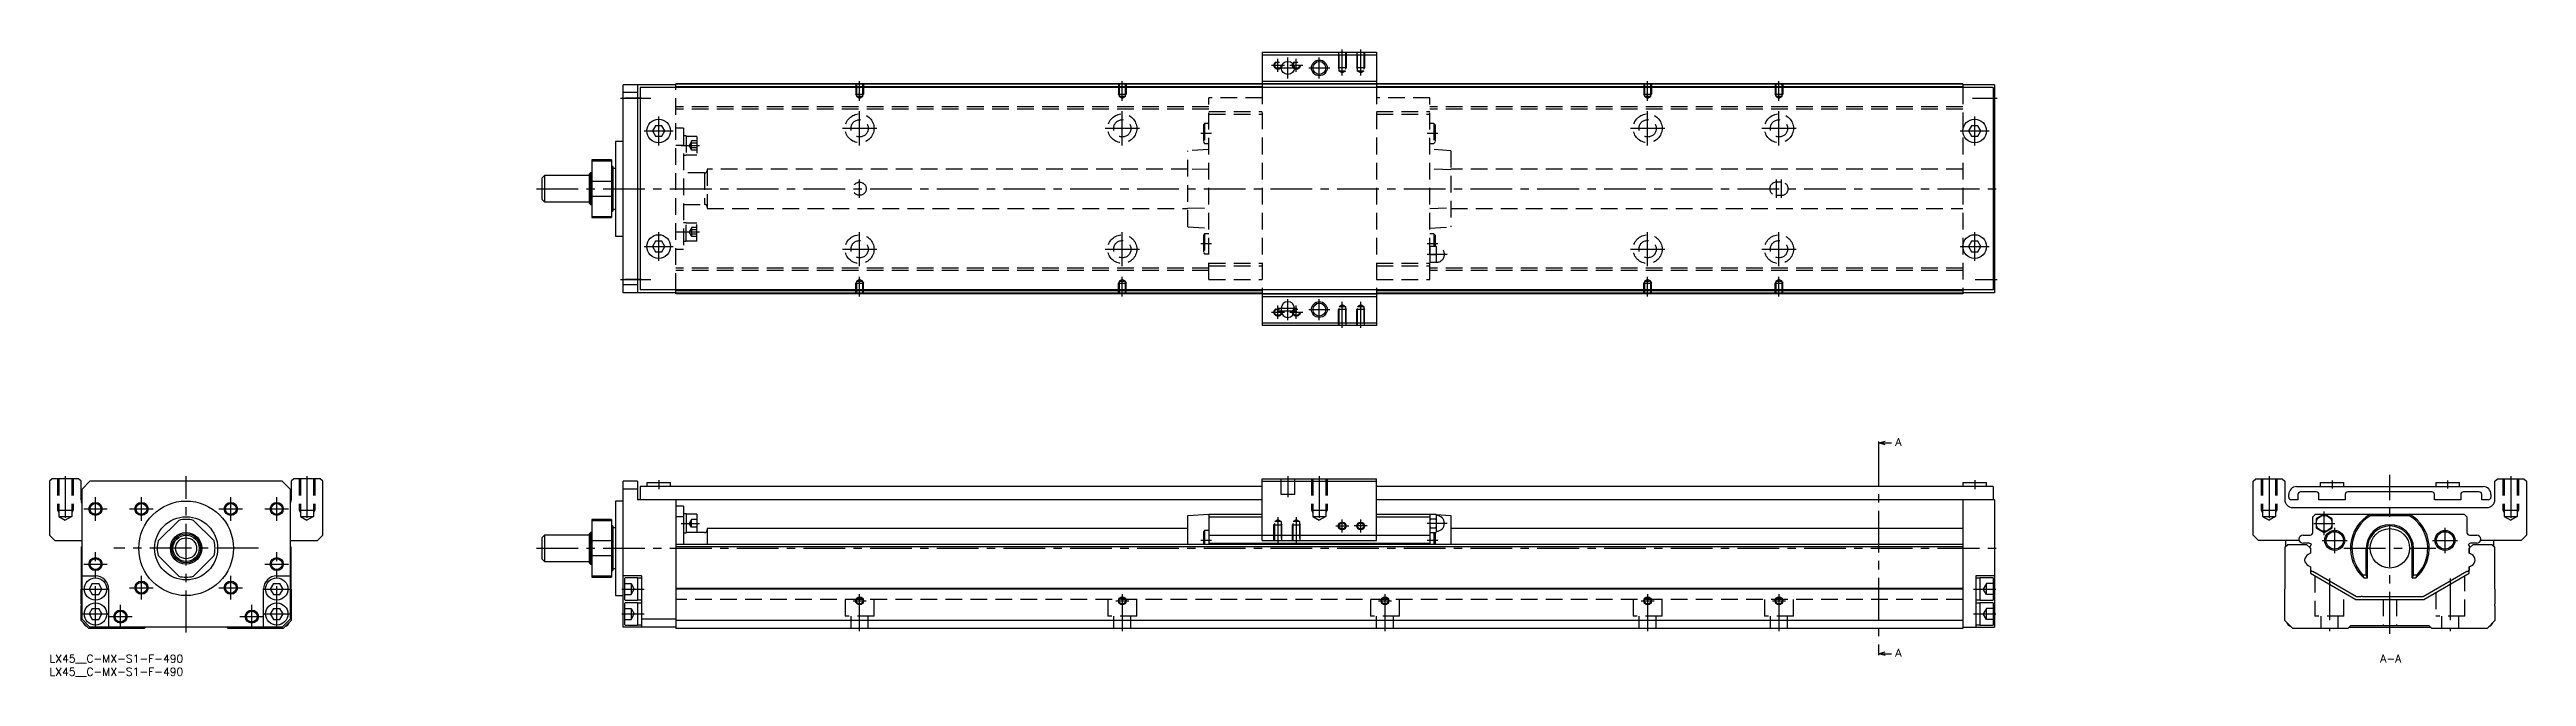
# Model space of a CAD drawing. Extents: x 0 to 943, y -8 to 230.
import ezdxf

# ---------------------------------------------------------------- set-up
doc = ezdxf.new("R2010")
doc.units = 0
doc.header["$LTSCALE"] = 0.5
doc.linetypes.add('CENTER', pattern=[50.8, 31.75, -6.35, 6.35, -6.35])
doc.linetypes.add('DASHED', pattern=[19.05, 12.7, -6.35])
for name, color, linetype in [('MSM_CENTER', 1, 'CENTER'), ('MSM_CONTINUOUS', 7, 'CONTINUOUS'), ('MSM_DASHED', 4, 'DASHED'), ('MSM_NARROW', 5, 'CONTINUOUS'), ('MSM_PART_NUMBER', 7, 'CONTINUOUS')]:
    doc.layers.add(name, color=color, linetype=linetype)
doc.styles.get("Standard").update_dxf_attribs({"font": 'txt.shx', "height": 3, "bigfont": 'bigfont.shx'})

# ---------------------------------------------------------------- blocks, each defined once
blk = doc.blocks.new('*U2')
at = {"layer": 'MSM_PART_NUMBER'}
blk.add_text('LX45__C-MX-S1-F-490', height=3, dxfattribs=at).set_placement((0, -3))
blk = doc.blocks.new('*U3')
at = {"layer": 'MSM_PART_NUMBER'}
blk.add_text('LX45__C-MX-S1-F-490', height=3, dxfattribs=at).set_placement((0, -8))

msp = doc.modelspace()

# ---------------------------------------------------------------- linework, layer by layer
at = {"layer": 'MSM_CENTER'}
for p, q in [((467.65, 221.88), (467.65, 226.88)), ((471.4, 219.38), (471.4, 227.38)), ((474.65, 221.88), (474.65, 226.88)), ((483.4, 219.38), (483.4, 227.38)), ((492.15, 220.47), (492.15, 230.38)), ((499.15, 220.47), (499.15, 230.38)), ((308.4, 210.87), (308.4, 218.38)), ((408.4, 210.87), (408.4, 218.38)), ((465.15, 224.38), (470.15, 224.38)), ((467.4, 223.38), (475.4, 223.38)), ((472.15, 224.38), (477.15, 224.38)), ((479.4, 223.38), (487.4, 223.38)), ((608.4, 210.87), (608.4, 218.38)), ((658.4, 210.87), (658.4, 218.38)), ((217.4, 211.88), (228.9, 211.88)), ((732.07, 211.88), (741.4, 211.88)), ((226.4, 199.38), (237.4, 199.38)), ((231.9, 193.88), (231.9, 204.88)), ((301.9, 200.38), (314.9, 200.38)), ((308.4, 193.88), (308.4, 206.88)), ((401.9, 200.38), (414.9, 200.38)), ((408.4, 193.88), (408.4, 206.88)), ((442.35, 198.38), (438.25, 198.38)), ((528.55, 198.38), (524.45, 198.38)), ((601.9, 200.38), (614.9, 200.38)), ((608.4, 193.88), (608.4, 206.88)), ((651.9, 200.38), (664.9, 200.38)), ((658.4, 193.88), (658.4, 206.88)), ((727.4, 199.38), (738.4, 199.38)), ((732.9, 193.88), (732.9, 204.88)), ((240.4, 193.83), (247.4, 193.83)), ((308.4, 173.88), (308.4, 180.88)), ((657.4, 173.88), (657.4, 180.88)), ((659.4, 173.88), (659.4, 180.88)), ((185.4, 177.38), (742.4, 177.38)), ((231.9, 149.88), (231.9, 160.88)), ((240.4, 160.92), (247.4, 160.92)), ((308.4, 147.88), (308.4, 160.88)), ((408.4, 147.88), (408.4, 160.88)), ((608.4, 147.88), (608.4, 160.88)), ((658.4, 147.88), (658.4, 160.88)), ((732.9, 149.88), (732.9, 160.88)), ((226.4, 155.38), (237.4, 155.38)), ((301.9, 154.38), (314.9, 154.38)), ((401.9, 154.38), (414.9, 154.38)), ((442.35, 156.38), (438.25, 156.38)), ((528.55, 156.38), (524.45, 156.38)), ((532.05, 152.38), (524.45, 152.38)), ((601.9, 154.38), (614.9, 154.38)), ((651.9, 154.38), (664.9, 154.38)), ((727.4, 155.38), (738.4, 155.38)), ((217.4, 142.88), (228.9, 142.88)), ((308.4, 136.38), (308.4, 143.89)), ((408.4, 136.38), (408.4, 143.89)), ((608.4, 136.38), (608.4, 143.89)), ((658.4, 136.38), (658.4, 143.89)), ((733.07, 142.88), (741.4, 142.88)), ((467.65, 127.88), (467.65, 132.88)), ((471.4, 127.38), (471.4, 135.38)), ((474.65, 127.88), (474.65, 132.88)), ((483.4, 127.38), (483.4, 135.38)), ((492.15, 124.38), (492.15, 134.29)), ((499.15, 124.38), (499.15, 134.29)), ((465.15, 130.38), (470.15, 130.38)), ((467.9, 131.88), (474.9, 131.88)), ((467.9, 130.88), (474.9, 130.88)), ((472.15, 130.38), (477.15, 130.38)), ((479.4, 131.38), (487.4, 131.38)), ((696.28, 80.12), (696.28, 0.88)), ((6, 68), (6, 50.2)), ((52, 8.5), (52, 68)), ((98, 68), (98, 50.2)), ((231.9, 66.5), (231.9, 63)), ((471.4, 68), (471.4, 60)), ((483.4, 68), (483.4, 50.18)), ((732.9, 66.5), (732.9, 63)), ((844.96, 68), (844.96, 50.32)), ((868.96, 66.33), (868.96, 63.29)), ((890.96, 8), (890.96, 68.5)), ((912.96, 66.33), (912.96, 63.29)), ((936.96, 68), (936.96, 50.32)), ((17.5, 51), (17.5, 60)), ((35, 51), (35, 60)), ((69, 51), (69, 60)), ((86.5, 51), (86.5, 60)), ((13, 55.5), (22, 55.5)), ((30.5, 55.5), (39.5, 55.5)), ((64.5, 55.5), (73.5, 55.5)), ((82, 55.5), (91, 55.5)), ((240.4, 50), (247.4, 50)), ((467.65, 52.41), (467.65, 42.5)), ((474.65, 52.41), (474.65, 42.5)), ((489.65, 49), (494.65, 49)), ((492.15, 46.5), (492.15, 51.5)), ((501.65, 49), (496.65, 49)), ((499.15, 46.5), (499.15, 51.5)), ((532.05, 50), (524.45, 50)), ((861.96, 50), (869.96, 50)), ((865.96, 45.54), (865.96, 54.46)), ((869.96, 38.7), (869.96, 48.3)), ((911.96, 38.7), (911.96, 48.3)), ((17.5, 10.25), (17.5, 39)), ((79.5, 40.5), (24.5, 40.5)), ((86.5, 10.25), (86.5, 39)), ((185.4, 40.5), (742.4, 40.5)), ((442.35, 43.5), (438.25, 43.5)), ((528.55, 43.5), (524.45, 43.5)), ((865.16, 43.5), (874.76, 43.5)), ((873.46, 40.5), (908.46, 40.5)), ((907.16, 43.5), (916.76, 43.5)), ((13, 34.5), (22, 34.5)), ((35, 21), (35, 30)), ((69, 21), (69, 30)), ((82, 34.5), (91, 34.5)), ((867.96, 28.97), (867.96, 9)), ((913.96, 28.97), (913.96, 9)), ((12.25, 25), (22.75, 25)), ((27, 10), (27, 19)), ((30.5, 25.5), (39.5, 25.5)), ((64.5, 25.5), (73.5, 25.5)), ((77, 10), (77, 19)), ((81.25, 25), (91.75, 25)), ((217.9, 25), (226.4, 25)), ((305.9, 20.5), (310.9, 20.5)), ((308.4, 9), (308.4, 23)), ((405.9, 20.5), (410.9, 20.5)), ((408.4, 23), (408.4, 9)), ((505.9, 20.5), (510.9, 20.5)), ((508.4, 23), (508.4, 9)), ((605.9, 20.5), (610.9, 20.5)), ((608.4, 23), (608.4, 9)), ((655.9, 20.5), (660.9, 20.5)), ((658.4, 23), (658.4, 9)), ((732.4, 25), (740.9, 25)), ((12.25, 15.5), (22.75, 15.5)), ((22.5, 14.5), (31.5, 14.5)), ((72.5, 14.5), (81.5, 14.5)), ((81.25, 15.5), (91.75, 15.5)), ((217.9, 15.5), (226.4, 15.5)), ((732.4, 15.5), (740.9, 15.5))]:
    msp.add_line(p, q, dxfattribs=at)
at = {"layer": 'MSM_CONTINUOUS'}
for p, q in [((461.65, 229.38), (461.65, 215.88)), ((461.65, 229.38), (505.15, 229.38)), ((461.65, 228.38), (505.15, 228.38)), ((505.15, 229.38), (505.15, 215.88)), ((238.4, 216.98), (218.4, 216.98)), ((218.4, 137.78), (218.4, 216.98)), ((223.9, 216.98), (223.9, 137.78)), ((728.4, 217.38), (238.4, 217.38)), ((238.4, 215.88), (238.4, 217.38)), ((461.65, 217.18), (238.4, 217.18)), ((461.65, 218.38), (505.15, 218.38)), ((461.65, 217.38), (505.15, 217.38)), ((728.4, 217.18), (505.15, 217.18)), ((728.4, 217.38), (728.4, 215.88)), ((740.4, 216.98), (728.4, 216.98)), ((740.4, 216.98), (740.4, 137.78)), ((223.9, 213.98), (218.4, 213.98)), ((739.9, 215.88), (224.9, 215.88)), ((224.9, 215.88), (224.9, 138.88)), ((461.65, 216.18), (238.4, 216.18)), ((728.4, 216.18), (505.15, 216.18)), ((739.9, 215.88), (739.9, 138.88)), ((230.74, 201.38), (229.59, 199.38)), ((229.59, 199.38), (230.74, 197.38)), ((233.05, 201.38), (230.74, 201.38)), ((234.2, 199.38), (233.05, 201.38)), ((233.05, 197.38), (234.2, 199.38)), ((731.74, 201.38), (730.59, 199.38)), ((730.59, 199.38), (731.74, 197.38)), ((734.05, 201.38), (731.74, 201.38)), ((735.2, 199.38), (734.05, 201.38)), ((734.05, 197.38), (735.2, 199.38)), ((215.4, 195.38), (215.4, 159.38)), ((218.4, 195.38), (215.4, 195.38)), ((230.74, 197.38), (233.05, 197.38)), ((731.74, 197.38), (734.05, 197.38)), ((188.4, 182.38), (187.4, 181.38)), ((187.4, 181.38), (187.4, 173.38)), ((205.4, 182.38), (188.4, 182.38)), ((188.4, 182.38), (188.4, 172.38)), ((205.9, 183.38), (205.4, 182.88)), ((205.4, 182.88), (205.4, 171.88)), ((206.4, 183.38), (205.9, 183.38)), ((205.9, 183.38), (205.9, 171.38)), ((206.4, 188.38), (206.4, 166.38)), ((213.9, 188.38), (206.4, 188.38)), ((206.4, 188.01), (213.9, 188.01)), ((213.9, 180.17), (206.4, 180.17)), ((213.9, 188.38), (213.9, 166.38)), ((214.4, 185.88), (213.9, 185.88)), ((214.4, 185.88), (214.4, 168.88)), ((215.4, 185.13), (214.4, 185.13)), ((187.4, 173.38), (188.4, 172.38)), ((188.4, 172.38), (205.4, 172.38)), ((205.4, 171.88), (205.9, 171.38)), ((205.9, 171.38), (206.4, 171.38)), ((206.4, 174.58), (213.9, 174.58)), ((213.9, 166.74), (206.4, 166.74)), ((206.4, 166.38), (213.9, 166.38)), ((213.9, 168.88), (214.4, 168.88)), ((214.4, 169.63), (215.4, 169.63)), ((215.4, 159.38), (218.4, 159.38)), ((230.74, 157.38), (229.59, 155.38)), ((229.59, 155.38), (230.74, 153.38)), ((233.05, 157.38), (230.74, 157.38)), ((230.74, 153.38), (233.05, 153.38)), ((234.2, 155.38), (233.05, 157.38)), ((233.05, 153.38), (234.2, 155.38)), ((731.74, 157.38), (730.59, 155.38)), ((730.59, 155.38), (731.74, 153.38)), ((734.05, 157.38), (731.74, 157.38)), ((731.74, 153.38), (734.05, 153.38)), ((735.2, 155.38), (734.05, 157.38)), ((734.05, 153.38), (735.2, 155.38)), ((223.9, 140.78), (218.4, 140.78)), ((238.4, 137.78), (218.4, 137.78)), ((739.9, 138.88), (224.9, 138.88)), ((238.4, 137.38), (238.4, 138.88)), ((461.65, 138.58), (238.4, 138.58)), ((461.65, 137.58), (238.4, 137.58)), ((728.4, 137.38), (238.4, 137.38)), ((461.65, 138.88), (461.65, 125.38)), ((461.65, 137.38), (505.15, 137.38)), ((461.65, 136.38), (505.15, 136.38)), ((505.15, 138.88), (505.15, 125.38)), ((728.4, 138.58), (505.15, 138.58)), ((728.4, 137.58), (505.15, 137.58)), ((728.4, 138.88), (728.4, 137.38)), ((740.4, 137.78), (728.4, 137.78)), ((461.65, 126.38), (505.15, 126.38)), ((505.15, 125.38), (461.65, 125.38)), ((468.9, 131.88), (468.9, 130.88)), ((473.9, 130.88), (473.9, 131.88)), ((696.28, 80.62), (698.78, 81.29)), ((696.28, 81.12), (696.28, 80.12)), ((698.78, 79.95), (696.28, 80.62)), ((696.28, 80.62), (701.28, 80.62)), ((1, 67), (0, 66)), ((11, 67), (1, 67)), ((12, 66), (11, 67)), ((93, 67), (92, 66)), ((103, 67), (93, 67)), ((104, 66), (103, 67)), ((461.65, 67), (505.15, 67)), ((461.65, 43.5), (461.65, 67)), ((505.15, 43.5), (505.15, 67)), ((838.96, 66), (839.96, 67)), ((839.96, 67), (849.96, 67)), ((849.96, 67), (850.96, 66)), ((930.96, 66), (931.96, 67)), ((931.96, 67), (941.96, 67)), ((941.96, 67), (942.96, 66)), ((0, 66), (0, 45.5)), ((12, 59), (12, 66)), ((15.4, 66), (12.4, 63)), ((12.4, 13.5), (12.4, 63)), ((88.6, 66), (15.4, 66)), ((91.6, 63), (88.6, 66)), ((91.6, 63), (91.6, 13.5)), ((92, 66), (92, 59)), ((104, 45.5), (104, 66)), ((215.4, 58.5), (215.4, 22.5)), ((218.4, 58.5), (215.4, 58.5)), ((223.9, 66), (218.4, 66)), ((218.4, 10.5), (218.4, 66)), ((223.9, 63), (218.4, 63)), ((223.9, 66), (223.9, 59)), ((461.65, 59), (223.9, 59)), ((224.9, 64), (224.9, 59)), ((461.65, 64), (224.9, 64)), ((227.4, 65.5), (227.4, 64)), ((227.4, 65.5), (236.4, 65.5)), ((236.4, 64), (236.4, 65.5)), ((238.4, 59), (238.4, 10)), ((461.65, 66), (505.15, 66)), ((739.9, 64), (505.15, 64)), ((740.4, 59), (505.15, 59)), ((728.4, 65.5), (728.4, 64)), ((728.4, 65.5), (737.4, 65.5)), ((728.4, 59), (728.4, 10)), ((737.4, 64), (737.4, 65.5)), ((739.9, 64), (739.9, 59)), ((740.4, 59), (740.4, 10.5)), ((838.96, 45.5), (838.96, 66)), ((850.96, 66), (850.96, 59)), ((852.46, 60), (852.46, 61)), ((855.96, 59), (853.46, 59)), ((855.46, 64), (926.46, 64)), ((855.96, 61), (855.96, 59)), ((862.96, 62), (856.96, 62)), ((863.96, 59), (863.96, 61)), ((873.96, 59), (863.96, 59)), ((864.46, 65.5), (873.46, 65.5)), ((864.46, 65.5), (864.46, 64)), ((873.46, 64), (873.46, 65.5)), ((873.96, 61), (873.96, 59)), ((906.96, 62), (874.96, 62)), ((907.96, 59), (907.96, 61)), ((917.96, 59), (907.96, 59)), ((908.46, 65.5), (917.46, 65.5)), ((908.46, 65.5), (908.46, 64)), ((917.46, 64), (917.46, 65.5)), ((917.96, 61), (917.96, 59)), ((924.96, 62), (918.96, 62)), ((925.96, 59), (925.96, 61)), ((928.46, 59), (925.96, 59)), ((929.46, 61), (929.46, 60)), ((930.96, 59), (930.96, 66)), ((942.96, 66), (942.96, 45.5)), ((41.36, 43.3), (49.2, 51.14)), ((54.8, 51.14), (62.64, 43.3)), ((213.9, 51.5), (206.4, 51.5)), ((206.4, 51.5), (206.4, 29.5)), ((206.4, 51.14), (213.9, 51.14)), ((213.9, 51.5), (213.9, 29.5)), ((214.4, 49), (213.9, 49)), ((214.4, 49), (214.4, 32)), ((215.4, 48.25), (214.4, 48.25)), ((241.4, 56.5), (238.4, 56.5)), ((241.4, 52.5), (238.4, 52.5)), ((241.4, 56.5), (241.4, 42)), ((242.4, 53.65), (241.4, 53.65)), ((242.4, 53.65), (242.4, 46.35)), ((246.4, 53.5), (242.4, 53.5)), ((246.4, 53.5), (246.4, 46.5)), ((250.4, 48), (250.4, 42)), ((433.35, 48), (250.4, 48)), ((433.35, 53), (441.35, 53.5)), ((433.35, 42), (433.35, 53)), ((439.75, 47.3), (439.25, 46.8)), ((441.35, 47.3), (439.75, 47.3)), ((439.75, 47.3), (439.75, 42)), ((441.35, 53.5), (461.65, 53.5)), ((441.35, 53.5), (441.35, 42)), ((441.35, 52.5), (461.65, 52.5)), ((505.15, 53.5), (525.45, 53.5)), ((505.15, 52.5), (525.45, 52.5)), ((525.45, 53.5), (526.02, 53.46)), ((525.45, 53.5), (525.45, 42)), ((525.57, 53.46), (525.45, 53)), ((525.45, 52.41), (525.45, 52.6)), ((525.57, 53.46), (527.92, 53.46)), ((525.57, 51.73), (527.92, 51.73)), ((525.57, 48.27), (527.92, 48.27)), ((528.05, 53), (527.92, 53.46)), ((527.95, 53.34), (533.45, 53)), ((528.05, 47), (528.05, 53)), ((533.45, 53), (533.45, 42)), ((728.4, 48), (533.45, 48)), ((853.96, 56), (927.96, 56)), ((861.61, 52.5), (862.61, 53.5)), ((861.61, 46.5), (861.61, 52.5)), ((862.61, 53.5), (919.31, 53.5)), ((865.96, 53.46), (862.96, 51.73)), ((862.96, 51.73), (862.96, 48.27)), ((862.96, 48.27), (865.96, 46.54)), ((868.96, 51.73), (865.96, 53.46)), ((865.96, 46.54), (868.96, 48.27)), ((868.96, 48.27), (868.96, 51.73)), ((883.48, 53.5), (883.73, 53)), ((883.73, 53), (898.2, 53)), ((898.2, 53), (898.45, 53.5)), ((919.31, 53.5), (920.31, 52.5)), ((920.31, 52.5), (920.31, 46.5)), ((0, 45.5), (2, 43.5)), ((2, 43.5), (12.4, 43.5)), ((12.2, 41), (12.4, 41.2)), ((12.2, 25.2), (12.2, 41)), ((91.6, 43.5), (102, 43.5)), ((91.6, 41.2), (91.8, 41)), ((91.8, 41), (91.8, 25.2)), ((102, 43.5), (104, 45.5)), ((188.4, 45.5), (187.4, 44.5)), ((187.4, 44.5), (187.4, 36.5)), ((205.4, 45.5), (188.4, 45.5)), ((188.4, 45.5), (188.4, 35.5)), ((205.9, 46.5), (205.4, 46)), ((205.4, 46), (205.4, 35)), ((206.4, 46.5), (205.9, 46.5)), ((205.9, 46.5), (205.9, 34.5)), ((213.9, 43.3), (206.4, 43.3)), ((728.4, 42), (238.4, 42)), ((728.4, 41), (238.4, 41)), ((241.4, 46.35), (242.4, 46.35)), ((249.4, 46.5), (242.4, 46.5)), ((439.25, 46.8), (439.25, 42)), ((441.35, 45.5), (525.45, 45.5)), ((441.35, 42.4), (525.45, 42.4)), ((461.65, 43.5), (505.15, 43.5)), ((525.45, 47), (525.57, 46.54)), ((525.57, 46.54), (527.92, 46.54)), ((527.05, 46.54), (527.05, 42)), ((527.55, 46.54), (527.55, 42)), ((527.92, 46.54), (528.05, 47)), ((840.96, 43.5), (838.96, 45.5)), ((856.43, 43.5), (840.96, 43.5)), ((851.16, 41), (852.16, 42)), ((851.16, 25.2), (851.16, 41)), ((851.36, 41.2), (851.36, 43.5)), ((852.16, 42), (859.21, 42)), ((857.91, 45.5), (860.61, 45.5)), ((860.21, 42.4), (857.91, 42.4)), ((859.21, 42), (860.71, 40.5)), ((860.71, 38.61), (859.82, 38.1)), ((860.66, 40.55), (860.66, 41.2)), ((860.71, 40.5), (860.71, 38.61)), ((881.96, 30.44), (881.96, 40.5)), ((882.46, 29.22), (882.46, 40.5)), ((899.46, 29.22), (899.46, 40.5)), ((899.96, 30.44), (899.96, 40.5)), ((921.21, 40.5), (922.71, 42)), ((921.26, 40.55), (921.21, 40.5)), ((921.21, 40.5), (921.21, 38.61)), ((921.21, 38.61), (921.21, 40.5)), ((922.11, 38.1), (921.21, 38.61)), ((921.26, 41.2), (921.26, 40.55)), ((921.31, 45.5), (924.01, 45.5)), ((924.01, 42.4), (921.71, 42.4)), ((922.71, 42), (929.76, 42)), ((940.96, 43.5), (925.5, 43.5)), ((929.76, 42), (930.76, 41)), ((930.56, 41.2), (930.56, 43.5)), ((930.76, 41), (930.76, 25.2)), ((942.96, 45.5), (940.96, 43.5)), ((12.4, 30), (17.5, 30)), ((49.2, 29.86), (41.36, 37.7)), ((62.64, 37.7), (54.8, 29.86)), ((86.5, 30), (91.6, 30)), ((187.4, 36.5), (188.4, 35.5)), ((188.4, 35.5), (205.4, 35.5)), ((205.4, 35), (205.9, 34.5)), ((205.9, 34.5), (206.4, 34.5)), ((206.4, 37.7), (213.9, 37.7)), ((213.9, 29.86), (206.4, 29.86)), ((206.4, 29.5), (213.9, 29.5)), ((213.9, 32), (214.4, 32)), ((214.4, 32.75), (215.4, 32.75)), ((225.4, 30), (218.4, 30)), ((218.9, 29), (218.9, 21)), ((223.9, 29.25), (219.15, 29.25)), ((223.9, 29.25), (223.9, 20.75)), ((225.4, 29.15), (223.9, 29.15)), ((225.4, 30), (225.4, 10.5)), ((733.4, 30), (733.4, 10.5)), ((740.4, 30), (733.4, 30)), ((734.9, 29.15), (733.4, 29.15)), ((734.9, 29.25), (734.9, 20.75)), ((739.9, 29.25), (734.9, 29.25)), ((739.9, 29.25), (739.9, 20.75)), ((859.82, 33.9), (860.71, 33.39)), ((860.71, 33.39), (860.71, 31)), ((860.71, 31), (878.03, 21)), ((861.66, 31.61), (861.46, 31.61)), ((878.3, 22), (861.66, 31.61)), ((880.6, 30.44), (881.96, 30.44)), ((881.08, 29.22), (882.46, 29.22)), ((882.46, 29.22), (881.96, 30.44)), ((899.96, 30.44), (899.46, 29.22)), ((899.46, 29.22), (900.85, 29.22)), ((899.96, 30.44), (901.32, 30.44)), ((920.26, 31.61), (903.63, 22)), ((903.89, 21), (921.21, 31)), ((920.46, 31.61), (920.26, 31.61)), ((921.21, 33.39), (922.11, 33.9)), ((921.21, 33.39), (921.21, 32.13)), ((921.21, 31), (921.21, 33.39)), ((12, 25), (12.2, 25.2)), ((12, 19.4), (12, 25)), ((16.27, 27.12), (15.05, 25)), ((15.05, 25), (16.27, 22.88)), ((16.27, 27.12), (18.73, 27.12)), ((16.27, 22.88), (18.73, 22.88)), ((19.95, 25), (18.73, 27.12)), ((18.73, 22.88), (19.95, 25)), ((22.5, 25), (22.5, 10.5)), ((81.5, 10.5), (81.5, 25)), ((85.27, 27.12), (84.05, 25)), ((84.05, 25), (85.27, 22.88)), ((85.27, 27.12), (87.73, 27.12)), ((85.27, 22.88), (87.73, 22.88)), ((88.95, 25), (87.73, 27.12)), ((87.73, 22.88), (88.95, 25)), ((91.8, 25.2), (92, 25)), ((92, 25), (92, 13)), ((215.4, 22.5), (218.4, 22.5)), ((218.9, 19.5), (218.9, 11.5)), ((219.15, 20.75), (223.9, 20.75)), ((223.9, 19.75), (219.15, 19.75)), ((223.9, 20.85), (225.4, 20.85)), ((223.9, 19.75), (223.9, 11.25)), ((225.4, 19.65), (223.9, 19.65)), ((728.4, 25.2), (238.4, 25.2)), ((728.4, 25), (238.4, 25)), ((733.4, 20.85), (734.9, 20.85)), ((734.9, 19.65), (733.4, 19.65)), ((734.9, 20.75), (739.9, 20.75)), ((739.9, 19.75), (734.9, 19.75)), ((734.9, 19.75), (734.9, 11.25)), ((739.9, 19.75), (739.9, 11.25)), ((850.96, 25), (851.16, 25.2)), ((850.96, 13), (850.96, 25)), ((878.03, 21), (903.89, 21)), ((879.81, 22), (878.3, 22)), ((903.63, 22), (880.61, 22)), ((930.76, 25.2), (930.96, 25)), ((930.96, 25), (930.96, 19.4)), ((12, 13), (12, 18.6)), ((15, 10), (12, 13)), ((15.4, 10.5), (12.4, 13.5)), ((36, 10), (15, 10)), ((16.27, 17.62), (15.05, 15.5)), ((15.05, 15.5), (16.27, 13.38)), ((88.6, 10.5), (15.4, 10.5)), ((16.27, 17.62), (18.73, 17.62)), ((16.27, 13.38), (18.73, 13.38)), ((19.95, 15.5), (18.73, 17.62)), ((18.73, 13.38), (19.95, 15.5)), ((36.5, 10.5), (36, 10)), ((68, 10), (67.5, 10.5)), ((89, 10), (68, 10)), ((85.27, 17.62), (84.05, 15.5)), ((84.05, 15.5), (85.27, 13.38)), ((85.27, 17.62), (87.73, 17.62)), ((85.27, 13.38), (87.73, 13.38)), ((88.95, 15.5), (87.73, 17.62)), ((87.73, 13.38), (88.95, 15.5)), ((91.6, 13.5), (88.6, 10.5)), ((92, 13), (89, 10)), ((238.4, 10.5), (218.4, 10.5)), ((219.15, 11.25), (223.9, 11.25)), ((223.9, 11.35), (225.4, 11.35)), ((238.4, 13.5), (225.4, 13.5)), ((728.4, 13), (238.4, 13)), ((728.4, 10), (238.4, 10)), ((728.4, 10.5), (740.4, 10.5)), ((733.4, 11.35), (734.9, 11.35)), ((734.9, 11.25), (739.9, 11.25)), ((853.96, 10), (850.96, 13)), ((874.96, 10), (853.96, 10)), ((875.96, 11), (874.96, 10)), ((875.46, 10.5), (906.46, 10.5)), ((905.96, 11), (875.96, 11)), ((906.96, 10), (905.96, 11)), ((927.96, 10), (906.96, 10)), ((930.96, 13), (927.96, 10)), ((930.96, 18.6), (930.96, 13)), ((696.28, 0.38), (698.78, 1.05)), ((696.28, 0.88), (696.28, -0.12)), ((698.78, -0.29), (696.28, 0.38)), ((696.28, 0.38), (701.28, 0.38))]:
    msp.add_line(p, q, dxfattribs=at)
for centre, radius in [((471.4, 223.38), 2.5), ((483.4, 223.38), 2.46), ((231.9, 199.38), 4.5), ((732.9, 199.38), 4.5), ((231.9, 155.38), 4.5), ((732.9, 155.38), 4.5), ((483.4, 131.38), 2.46), ((17.5, 55.5), 2.07), ((35, 55.5), 2.07), ((52, 40.5), 18), ((69, 55.5), 2.07), ((86.5, 55.5), 2.07), ((52, 40.5), 12), ((492.15, 49), 1.23), ((499.15, 49), 1.23), ((865.96, 50), 3), ((869.96, 43.5), 3.8), ((890.96, 40.5), 7.5), ((911.96, 43.5), 3.8), ((52, 40.5), 6), ((52, 40.5), 5.5), ((52, 40.5), 5), ((52, 40.5), 4), ((869.96, 43.5), 3.3), ((911.96, 43.5), 3.3), ((17.5, 25), 4.25), ((17.5, 34.5), 2.07), ((86.5, 25), 4.25), ((86.5, 34.5), 2.07), ((17.5, 15.5), 4.25), ((35, 25.5), 2.07), ((69, 25.5), 2.07), ((86.5, 15.5), 4.25), ((308.4, 20.5), 1.23), ((408.4, 20.5), 1.23), ((508.4, 20.5), 1.23), ((608.4, 20.5), 1.23), ((658.4, 20.5), 1.23), ((27, 14.5), 2.07), ((77, 14.5), 2.07)]:
    msp.add_circle(centre, radius, dxfattribs=at)
for centre, radius, start, end in [((471.4, 131.88), 2.5, 0, 180), ((471.4, 130.88), 2.5, 180, 0), ((15, 59), 3, 180, 209.92525), ((89, 59), 3, 330.07238, 0), ((853.96, 59), 3, 180, 270), ((855.46, 61), 3, 90, 180), ((853.46, 60), 1, 180, 270), ((856.96, 61), 1, 90, 180), ((862.96, 61), 1, 0, 90), ((874.96, 61), 1, 90, 180), ((906.96, 61), 1, 0, 90), ((918.96, 61), 1, 90, 180), ((924.96, 61), 1, 0, 90), ((926.46, 61), 3, 0, 90), ((927.96, 59), 3, 270, 0), ((928.46, 60), 1, 270, 0), ((52, 40.5), 11, 75.27264, 104.72736), ((249.4, 47.5), 1, 270, 0), ((528.52, 52.6), 3.08, 163.65711, 196.34289), ((537.57, 50), 12.12, 171.78679, 188.21321), ((528.52, 47.4), 3.08, 163.65711, 196.34289), ((524.97, 52.6), 3.08, 343.65711, 16.34289), ((515.92, 50), 12.12, 351.78679, 8.21321), ((524.97, 47.4), 3.08, 343.65711, 16.34289), ((528.05, 50), 3, 270, 90), ((890.96, 40.5), 15, 119.92643, 228.76392), ((890.96, 40.5), 14.44, 120.05097, 224.15139), ((890.96, 40.5), 9, 0, 180), ((890.96, 40.5), 8.5, 0, 180), ((890.96, 40.5), 14.44, 315.84861, 59.94903), ((890.96, 40.5), 15, 311.23608, 60.07357), ((52, 40.5), 11, 165.27264, 194.72736), ((52, 40.5), 11, 345.27264, 14.72736), ((857.91, 43.95), 1.55, 90, 270), ((861.12, 35.85), 2.6, 120.00003, 176.58933), ((860.21, 41.4), 1, 30.09191, 90), ((860.61, 46.5), 1, 270, 0), ((861.46, 41.2), 0.8, 118.74892, 180), ((921.31, 46.5), 1, 180, 270), ((921.71, 41.4), 1, 90, 149.90809), ((920.46, 41.2), 0.8, 0, 61.25108), ((920.81, 35.85), 2.6, 3.41067, 59.99996), ((924.01, 43.95), 1.55, 270, 90), ((17.5, 25), 5, 0, 90), ((52, 40.5), 11, 255.27264, 284.72736), ((86.5, 25), 5, 90, 180), ((219.15, 29), 0.25, 90, 180), ((861.12, 36.15), 2.6, 183.41067, 239.99996), ((861.46, 32.41), 0.8, 200.36413, 270), ((893.51, 34.74), 13.6, 198.43975, 203.95887), ((850.45, 49.53), 54.34, 338.04743, 339.43217), ((920.46, 32.41), 0.8, 270, 339.62763), ((920.81, 36.15), 2.6, 300.00004, 356.58933), ((11.7, 19), 0.5, 306.8699, 53.1301), ((219.15, 21), 0.25, 180, 270), ((219.15, 19.5), 0.25, 90, 180), ((880.21, 21.7), 0.5, 36.8699, 143.1301), ((931.26, 19), 0.5, 126.8699, 233.1301), ((15.4, 13.5), 3, 201.81505, 248.18495), ((88.6, 13.5), 3, 291.81368, 338.18632), ((219.15, 11.5), 0.25, 180, 270), ((854.36, 13.5), 3, 201.81368, 248.18632), ((927.56, 13.5), 3, 291.81505, 338.18495)]:
    msp.add_arc(centre, radius, start, end, dxfattribs=at)
at = {"layer": 'MSM_DASHED'}
for p, q in [((490.65, 229.38), (490.65, 223.38)), ((490.92, 222.18), (490.92, 229.38)), ((493.38, 229.38), (493.38, 222.18)), ((493.65, 229.38), (493.65, 223.38)), ((497.65, 229.38), (497.65, 223.38)), ((497.92, 222.18), (497.92, 229.38)), ((500.38, 229.38), (500.38, 222.18)), ((500.65, 229.38), (500.65, 223.38)), ((306.9, 217.38), (306.9, 213.38)), ((307.17, 217.38), (307.17, 212.58)), ((309.63, 212.58), (309.63, 217.38)), ((309.9, 217.38), (309.9, 213.38)), ((406.9, 217.38), (406.9, 213.38)), ((407.17, 217.38), (407.17, 212.58)), ((409.63, 212.58), (409.63, 217.38)), ((409.9, 217.38), (409.9, 213.38)), ((493.65, 223.38), (490.65, 223.38)), ((490.92, 222.91), (490.65, 223.38)), ((493.38, 222.18), (490.92, 222.18)), ((492.15, 221.47), (490.92, 222.18)), ((493.38, 222.18), (492.15, 221.47)), ((493.38, 222.91), (493.65, 223.38)), ((500.65, 223.38), (497.65, 223.38)), ((497.92, 222.91), (497.65, 223.38)), ((500.38, 222.18), (497.92, 222.18)), ((499.15, 221.47), (497.92, 222.18)), ((500.38, 222.18), (499.15, 221.47)), ((500.38, 222.91), (500.65, 223.38)), ((606.9, 217.38), (606.9, 213.38)), ((607.17, 217.38), (607.17, 212.58)), ((609.63, 212.58), (609.63, 217.38)), ((609.9, 217.38), (609.9, 213.38)), ((656.9, 217.38), (656.9, 213.38)), ((657.17, 217.38), (657.17, 212.58)), ((659.63, 212.58), (659.63, 217.38)), ((659.9, 217.38), (659.9, 213.38)), ((225.4, 211.88), (218.4, 211.88)), ((238.4, 138.88), (238.4, 215.88)), ((441.35, 208.52), (238.4, 208.52)), ((441.35, 207.63), (238.4, 207.63)), ((306.9, 213.38), (309.9, 213.38)), ((307.17, 212.91), (306.9, 213.38)), ((307.17, 212.58), (308.4, 211.87)), ((307.17, 212.58), (309.63, 212.58)), ((308.4, 211.87), (309.63, 212.58)), ((309.63, 212.91), (309.9, 213.38)), ((407.17, 212.91), (406.9, 213.38)), ((406.9, 213.38), (409.9, 213.38)), ((407.17, 212.58), (409.63, 212.58)), ((407.17, 212.58), (408.4, 211.87)), ((408.4, 211.87), (409.63, 212.58)), ((409.63, 212.91), (409.9, 213.38)), ((461.65, 211.98), (441.35, 211.98)), ((441.35, 142.78), (441.35, 211.98)), ((461.65, 215.88), (461.65, 138.88)), ((505.15, 215.88), (505.15, 138.88)), ((525.45, 211.98), (505.15, 211.98)), ((525.45, 142.78), (525.45, 211.98)), ((728.4, 208.52), (525.45, 208.52)), ((728.4, 207.63), (525.45, 207.63)), ((606.9, 213.38), (609.9, 213.38)), ((607.17, 212.91), (606.9, 213.38)), ((607.17, 212.58), (608.4, 211.87)), ((607.17, 212.58), (609.63, 212.58)), ((608.4, 211.87), (609.63, 212.58)), ((609.63, 212.91), (609.9, 213.38)), ((656.9, 213.38), (659.9, 213.38)), ((657.17, 212.91), (656.9, 213.38)), ((657.17, 212.58), (659.63, 212.58)), ((657.17, 212.58), (658.4, 211.87)), ((658.4, 211.87), (659.63, 212.58)), ((659.63, 212.91), (659.9, 213.38)), ((728.4, 215.88), (728.4, 138.88)), ((241.4, 200.38), (238.4, 200.38)), ((241.4, 200.38), (241.4, 154.38)), ((439.75, 202.18), (439.25, 201.68)), ((439.25, 201.68), (439.25, 195.08)), ((441.35, 202.18), (439.75, 202.18)), ((439.75, 202.18), (439.75, 194.58)), ((441.35, 206.73), (461.65, 206.73)), ((441.35, 205.73), (461.65, 205.73)), ((505.15, 206.73), (525.45, 206.73)), ((505.15, 205.73), (525.45, 205.73)), ((527.05, 202.18), (525.45, 202.18)), ((527.05, 202.18), (527.05, 194.58)), ((527.55, 201.68), (527.05, 202.18)), ((527.55, 201.68), (527.55, 195.08)), ((241.4, 193.9), (238.4, 193.9)), ((242.4, 197.48), (241.4, 197.48)), ((241.4, 190.18), (242.4, 190.18)), ((242.4, 197.48), (242.4, 190.18)), ((246.4, 197.33), (242.4, 197.33)), ((242.4, 190.33), (246.4, 190.33)), ((244.4, 195.33), (243.53, 193.83)), ((244.4, 192.33), (243.53, 193.83)), ((244.4, 192.1), (244.4, 195.56)), ((246.4, 195.56), (244.4, 195.56)), ((246.4, 194.7), (244.4, 194.7)), ((246.4, 192.96), (244.4, 192.96)), ((246.4, 192.1), (244.4, 192.1)), ((246.4, 197.33), (246.4, 190.33)), ((441.35, 192.38), (433.35, 191.82)), ((433.35, 162.93), (433.35, 191.82)), ((439.25, 195.08), (439.75, 194.58)), ((439.75, 194.58), (441.35, 194.58)), ((525.45, 194.58), (527.05, 194.58)), ((533.45, 191.82), (525.45, 192.38)), ((527.05, 194.58), (527.55, 195.08)), ((533.45, 191.82), (533.45, 162.93)), ((249.4, 183.38), (241.4, 183.38)), ((249.4, 183.38), (249.4, 171.38)), ((250.4, 184.88), (250.4, 169.88)), ((433.35, 184.88), (250.4, 184.88)), ((441.35, 184.86), (433.35, 184.61)), ((533.45, 184.61), (525.45, 184.86)), ((728.4, 184.88), (533.45, 184.88)), ((659.4, 179.88), (657.4, 179.88)), ((241.4, 171.38), (249.4, 171.38)), ((250.4, 169.88), (433.35, 169.88)), ((433.35, 170.14), (441.35, 169.89)), ((525.45, 169.89), (533.45, 170.14)), ((533.45, 169.88), (728.4, 169.88)), ((657.4, 174.88), (659.4, 174.88)), ((241.4, 160.85), (238.4, 160.85)), ((241.4, 164.57), (242.4, 164.57)), ((242.4, 157.27), (242.4, 164.57)), ((242.4, 164.42), (246.4, 164.42)), ((244.4, 162.42), (243.53, 160.92)), ((244.4, 159.42), (243.53, 160.92)), ((244.4, 162.65), (244.4, 159.19)), ((246.4, 162.65), (244.4, 162.65)), ((246.4, 161.79), (244.4, 161.79)), ((246.4, 157.42), (246.4, 164.42)), ((433.35, 162.93), (441.35, 162.38)), ((525.45, 162.38), (533.45, 162.93)), ((238.4, 154.38), (241.4, 154.38)), ((242.4, 157.27), (241.4, 157.27)), ((246.4, 157.42), (242.4, 157.42)), ((246.4, 160.05), (244.4, 160.05)), ((246.4, 159.19), (244.4, 159.19)), ((439.75, 160.18), (439.25, 159.68)), ((439.25, 159.68), (439.25, 153.08)), ((439.25, 153.08), (439.75, 152.58)), ((441.35, 160.18), (439.75, 160.18)), ((439.75, 160.18), (439.75, 152.58)), ((439.75, 152.58), (441.35, 152.58)), ((527.05, 160.18), (525.45, 160.18)), ((528.05, 155.38), (525.45, 155.38)), ((525.57, 152.38), (527.92, 152.38)), ((527.55, 159.68), (527.05, 160.18)), ((527.05, 160.18), (527.05, 155.38)), ((527.55, 159.68), (527.55, 155.38)), ((528.05, 149.38), (528.05, 155.38)), ((225.4, 142.88), (218.4, 142.88)), ((441.35, 147.13), (238.4, 147.13)), ((441.35, 146.23), (238.4, 146.23)), ((307.17, 141.84), (306.9, 141.38)), ((308.4, 142.89), (307.17, 142.18)), ((307.17, 142.18), (307.17, 137.38)), ((307.17, 142.18), (309.63, 142.18)), ((309.63, 142.18), (308.4, 142.89)), ((309.63, 137.38), (309.63, 142.18)), ((309.63, 141.84), (309.9, 141.38)), ((407.17, 141.84), (406.9, 141.38)), ((408.4, 142.89), (407.17, 142.18)), ((407.17, 142.18), (409.63, 142.18)), ((407.17, 142.18), (407.17, 137.38)), ((409.63, 142.18), (408.4, 142.89)), ((409.63, 137.38), (409.63, 142.18)), ((409.63, 141.84), (409.9, 141.38)), ((441.35, 149.03), (461.65, 149.03)), ((441.35, 148.03), (461.65, 148.03)), ((441.35, 142.78), (461.65, 142.78)), ((505.15, 149.03), (525.45, 149.03)), ((505.15, 148.03), (525.45, 148.03)), ((505.15, 142.78), (525.45, 142.78)), ((525.45, 149.38), (528.05, 149.38)), ((728.4, 147.13), (525.45, 147.13)), ((728.4, 146.23), (525.45, 146.23)), ((607.17, 141.84), (606.9, 141.38)), ((608.4, 142.89), (607.17, 142.18)), ((607.17, 142.18), (609.63, 142.18)), ((607.17, 142.18), (607.17, 137.38)), ((609.63, 142.18), (608.4, 142.89)), ((609.63, 137.38), (609.63, 142.18)), ((609.63, 141.84), (609.9, 141.38)), ((657.17, 141.84), (656.9, 141.38)), ((658.4, 142.89), (657.17, 142.18)), ((657.17, 142.18), (659.63, 142.18)), ((657.17, 142.18), (657.17, 137.38)), ((659.63, 142.18), (658.4, 142.89)), ((659.63, 137.38), (659.63, 142.18)), ((659.63, 141.84), (659.9, 141.38)), ((306.9, 137.38), (306.9, 141.38)), ((306.9, 141.38), (309.9, 141.38)), ((309.9, 137.38), (309.9, 141.38)), ((406.9, 141.38), (409.9, 141.38)), ((406.9, 137.38), (406.9, 141.38)), ((409.9, 137.38), (409.9, 141.38)), ((490.92, 132.58), (492.15, 133.29)), ((490.92, 125.38), (490.92, 132.58)), ((490.92, 132.58), (493.38, 132.58)), ((492.15, 133.29), (493.38, 132.58)), ((493.38, 132.58), (493.38, 125.38)), ((497.92, 132.58), (499.15, 133.29)), ((497.92, 125.38), (497.92, 132.58)), ((497.92, 132.58), (500.38, 132.58)), ((499.15, 133.29), (500.38, 132.58)), ((500.38, 132.58), (500.38, 125.38)), ((606.9, 141.38), (609.9, 141.38)), ((606.9, 137.38), (606.9, 141.38)), ((609.9, 137.38), (609.9, 141.38)), ((656.9, 137.38), (656.9, 141.38)), ((656.9, 141.38), (659.9, 141.38)), ((659.9, 137.38), (659.9, 141.38)), ((490.92, 131.84), (490.65, 131.38)), ((493.65, 131.38), (490.65, 131.38)), ((490.65, 125.38), (490.65, 131.38)), ((493.38, 131.84), (493.65, 131.38)), ((493.65, 125.38), (493.65, 131.38)), ((497.92, 131.84), (497.65, 131.38)), ((500.65, 131.38), (497.65, 131.38)), ((497.65, 125.38), (497.65, 131.38)), ((500.38, 131.84), (500.65, 131.38)), ((500.65, 125.38), (500.65, 131.38)), ((3, 67), (3, 55)), ((3.54, 67), (3.54, 52.6)), ((8.46, 67), (8.46, 52.6)), ((9, 67), (9, 55)), ((95, 67), (95, 55)), ((95.54, 67), (95.54, 52.6)), ((100.46, 67), (100.46, 52.6)), ((101, 67), (101, 55)), ((468.9, 61), (468.9, 67)), ((473.9, 67), (473.9, 61)), ((480.4, 67), (480.4, 55)), ((480.94, 67), (480.94, 52.6)), ((485.85, 67), (485.85, 52.6)), ((486.4, 67), (486.4, 55)), ((841.96, 67), (841.96, 55)), ((842.51, 67), (842.51, 52.6)), ((847.42, 67), (847.42, 52.6)), ((847.96, 67), (847.96, 55)), ((933.96, 67), (933.96, 55)), ((934.51, 67), (934.51, 52.6)), ((939.42, 67), (939.42, 52.6)), ((939.96, 67), (939.96, 55)), ((473.9, 61), (468.9, 61)), ((3, 55), (9, 55)), ((3, 55), (3.54, 54.06)), ((3.54, 52.6), (8.46, 52.6)), ((3.54, 52.6), (6, 51.18)), ((8.46, 52.6), (6, 51.18)), ((9, 55), (8.46, 54.06)), ((95, 55), (101, 55)), ((95, 55), (95.54, 54.06)), ((95.54, 52.6), (100.46, 52.6)), ((95.54, 52.6), (98, 51.18)), ((100.46, 52.6), (98, 51.18)), ((101, 55), (100.46, 54.06)), ((244.4, 51.5), (243.53, 50)), ((244.4, 48.5), (243.53, 50)), ((244.4, 48.5), (244.4, 51.5)), ((246.4, 51.5), (244.4, 51.5)), ((244.4, 50), (246.4, 50)), ((246.4, 48.5), (244.4, 48.5)), ((466.42, 49.97), (466.15, 49.5)), ((466.15, 43.5), (466.15, 49.5)), ((466.15, 49.5), (469.15, 49.5)), ((466.42, 50.7), (467.65, 51.41)), ((466.42, 43.5), (466.42, 50.7)), ((468.88, 50.7), (466.42, 50.7)), ((467.65, 51.41), (468.88, 50.7)), ((468.88, 50.7), (468.88, 43.5)), ((468.88, 49.97), (469.15, 49.5)), ((469.15, 43.5), (469.15, 49.5)), ((473.42, 49.97), (473.15, 49.5)), ((473.15, 43.5), (473.15, 49.5)), ((473.15, 49.5), (476.15, 49.5)), ((473.42, 50.7), (474.65, 51.41)), ((473.42, 43.5), (473.42, 50.7)), ((475.88, 50.7), (473.42, 50.7)), ((474.65, 51.41), (475.88, 50.7)), ((475.88, 50.7), (475.88, 43.5)), ((475.88, 49.97), (476.15, 49.5)), ((476.15, 43.5), (476.15, 49.5)), ((480.4, 55), (486.4, 55)), ((480.4, 55), (480.94, 54.06)), ((480.94, 52.6), (485.85, 52.6)), ((480.94, 52.6), (483.4, 51.18)), ((485.85, 52.6), (483.4, 51.18)), ((486.4, 55), (485.85, 54.06)), ((841.96, 55), (847.96, 55)), ((841.96, 55), (842.51, 54.06)), ((842.51, 52.6), (847.42, 52.6)), ((842.51, 52.6), (844.96, 51.18)), ((847.42, 52.6), (844.96, 51.18)), ((847.96, 55), (847.42, 54.06)), ((933.96, 55), (939.96, 55)), ((933.96, 55), (934.51, 54.06)), ((934.51, 52.6), (939.42, 52.6)), ((934.51, 52.6), (936.96, 51.18)), ((939.42, 52.6), (936.96, 51.18)), ((939.96, 55), (939.42, 54.06)), ((862.46, 29.99), (862.46, 14.7)), ((919.46, 14.7), (919.46, 29.99)), ((218.9, 27.12), (221.4, 27.12)), ((218.9, 25), (221.4, 25)), ((218.9, 22.88), (221.4, 22.88)), ((221.4, 27.12), (221.4, 22.88)), ((221.4, 27.12), (222.62, 25)), ((221.4, 22.88), (222.62, 25)), ((728.4, 21), (238.4, 21)), ((302.9, 21), (302.9, 14.7)), ((313.9, 14.7), (313.9, 21)), ((402.9, 21), (402.9, 14.7)), ((413.9, 14.7), (413.9, 21)), ((502.9, 21), (502.9, 14.7)), ((513.9, 14.7), (513.9, 21)), ((602.9, 21), (602.9, 14.7)), ((613.9, 14.7), (613.9, 21)), ((652.9, 21), (652.9, 14.7)), ((663.9, 14.7), (663.9, 21)), ((737.4, 27.12), (736.17, 25)), ((737.4, 22.88), (736.17, 25)), ((737.4, 22.88), (737.4, 27.12)), ((739.9, 27.12), (737.4, 27.12)), ((737.4, 25), (739.9, 25)), ((739.9, 22.88), (737.4, 22.88)), ((873.46, 14.7), (873.46, 23.64)), ((888.46, 21), (888.46, 11)), ((893.46, 21), (893.46, 11)), ((908.46, 23.64), (908.46, 14.7)), ((218.9, 17.62), (221.4, 17.62)), ((218.9, 15.5), (221.4, 15.5)), ((218.9, 13.38), (221.4, 13.38)), ((221.4, 17.62), (221.4, 13.38)), ((221.4, 17.62), (222.62, 15.5)), ((221.4, 13.38), (222.62, 15.5)), ((313.9, 14.7), (302.9, 14.7)), ((305.1, 14.7), (305.1, 10)), ((311.7, 10), (311.7, 14.7)), ((413.9, 14.7), (402.9, 14.7)), ((405.1, 14.7), (405.1, 10)), ((411.7, 10), (411.7, 14.7)), ((513.9, 14.7), (502.9, 14.7)), ((505.1, 14.7), (505.1, 10)), ((511.7, 10), (511.7, 14.7)), ((613.9, 14.7), (602.9, 14.7)), ((605.1, 14.7), (605.1, 10)), ((611.7, 10), (611.7, 14.7)), ((663.9, 14.7), (652.9, 14.7)), ((655.1, 14.7), (655.1, 10)), ((661.7, 10), (661.7, 14.7)), ((737.4, 17.62), (736.17, 15.5)), ((737.4, 13.38), (736.17, 15.5)), ((739.9, 17.62), (737.4, 17.62)), ((737.4, 13.38), (737.4, 17.62)), ((737.4, 15.5), (739.9, 15.5)), ((739.9, 13.38), (737.4, 13.38)), ((873.46, 14.7), (862.46, 14.7)), ((864.66, 14.7), (864.66, 10)), ((871.26, 10), (871.26, 14.7)), ((919.46, 14.7), (908.46, 14.7)), ((910.66, 14.7), (910.66, 10)), ((917.26, 10), (917.26, 14.7))]:
    msp.add_line(p, q, dxfattribs=at)
for centre, radius in [((467.65, 224.38), 1.5), ((467.65, 224.38), 1.23), ((474.65, 224.38), 1.5), ((474.65, 224.38), 1.23), ((308.4, 200.38), 5.5), ((308.4, 200.38), 3.3), ((408.4, 200.38), 5.5), ((408.4, 200.38), 3.3), ((608.4, 200.38), 5.5), ((608.4, 200.38), 3.3), ((658.4, 200.38), 5.5), ((658.4, 200.38), 3.3), ((308.4, 177.38), 2.5), ((308.4, 154.38), 5.5), ((308.4, 154.38), 3.3), ((408.4, 154.38), 5.5), ((408.4, 154.38), 3.3), ((608.4, 154.38), 5.5), ((608.4, 154.38), 3.3), ((658.4, 154.38), 5.5), ((658.4, 154.38), 3.3), ((467.65, 130.38), 1.5), ((467.65, 130.38), 1.23), ((474.65, 130.38), 1.5), ((474.65, 130.38), 1.23)]:
    msp.add_circle(centre, radius, dxfattribs=at)
for centre, radius, start, end in [((249.4, 184.38), 1, 270, 0), ((657.4, 177.38), 2.5, 90, 270), ((659.4, 177.38), 2.5, 270, 90), ((249.4, 170.38), 1, 0, 90), ((534.55, 153.88), 9.11, 170.5216, 189.4784), ((534.55, 150.88), 9.11, 170.5216, 189.4784), ((518.94, 153.88), 9.11, 350.5216, 9.4784), ((518.94, 150.88), 9.11, 350.5216, 9.4784), ((528.05, 152.38), 3, 270, 90)]:
    msp.add_arc(centre, radius, start, end, dxfattribs=at)
at = {"layer": 'MSM_NARROW'}
for centre, radius in [((483.4, 223.38), 3), ((483.4, 131.38), 3), ((17.5, 55.5), 2.5), ((35, 55.5), 2.5), ((69, 55.5), 2.5), ((86.5, 55.5), 2.5), ((492.15, 49), 1.5), ((499.15, 49), 1.5), ((17.5, 34.5), 2.5), ((86.5, 34.5), 2.5), ((35, 25.5), 2.5), ((69, 25.5), 2.5), ((308.4, 20.5), 1.5), ((408.4, 20.5), 1.5), ((508.4, 20.5), 1.5), ((608.4, 20.5), 1.5), ((658.4, 20.5), 1.5), ((27, 14.5), 2.5), ((77, 14.5), 2.5)]:
    msp.add_circle(centre, radius, dxfattribs=at)

# ---------------------------------------------------------------- block references
at = {"layer": 'MSM_CONTINUOUS'}
for name in ['*U2', '*U3']:
    msp.add_blockref(name, (0, 0), dxfattribs=at)

# ---------------------------------------------------------------- texts
at = {"layer": 'MSM_PART_NUMBER'}
for s, p in [('A', (702.69, 79.49)), ('A', (702.69, -0.75)), ('A-A', (887.31, -2.94))]:
    msp.add_text(s, height=3, dxfattribs=at).set_placement(p)

doc.saveas('drawing.dxf')
